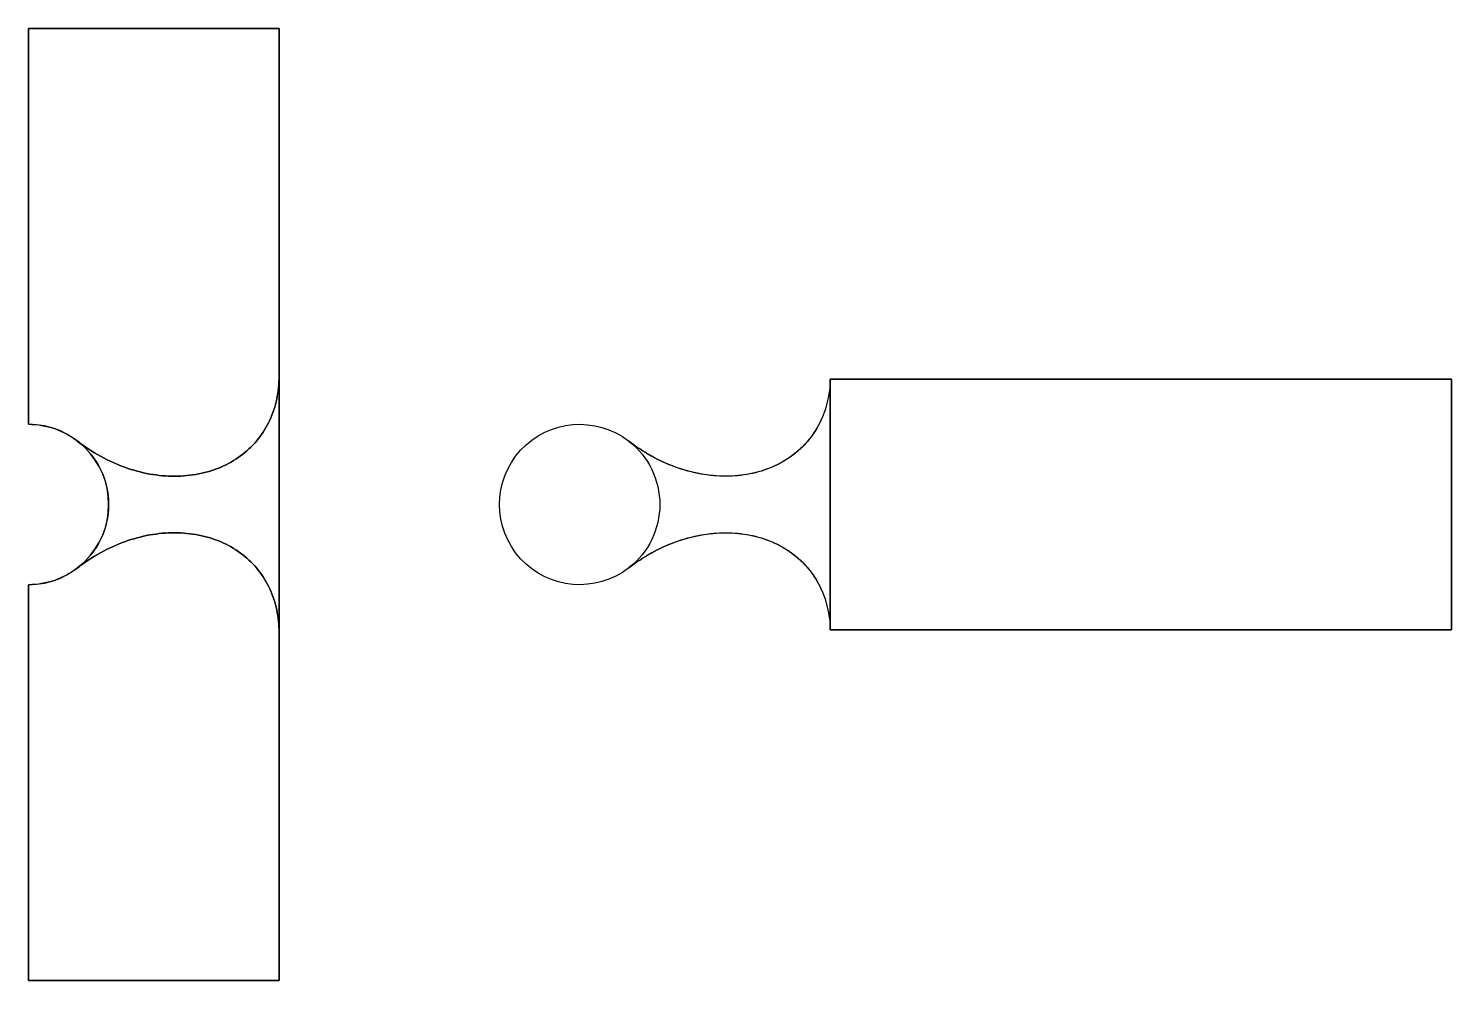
# Model space of a CAD drawing. Extents: x 0 to 284, y 0 to 190.
import ezdxf

# ---------------------------------------------------------------- set-up
doc = ezdxf.new("R2010")
doc.units = 0
doc.layers.add('1', color=7, linetype='CONTINUOUS')

# ---------------------------------------------------------------- blocks, each defined once
blk = doc.blocks.new('*M0')
at = {"layer": '1', "color": 7, "linetype": 'CONTINUOUS'}
for p, q in [((0, 111), (0, 111, 32)), ((0, 111), (0, 111, 32)), ((9.7891, 107.65597, 32), (9.7891, 107.65597, 16)), ((9.78963, 107.65556, 16), (9.78963, 107.65556, 32)), ((9.87957, 107.58547, 32), (9.87957, 107.58547, 16)), ((16, 95), (16, 95, 16)), ((9.87957, 82.41453, 16), (9.87957, 82.41453, 32)), ((9.7891, 82.34403, 16), (9.7891, 82.34403, 32)), ((9.78963, 82.34445, 32), (9.78963, 82.34445, 16)), ((0, 79, 32), (0, 79))]:
    blk.add_line(p, q, dxfattribs=at)
at = {"layer": '1', "color": 7, "linetype": 'CONTINUOUS', "extrusion": (0, 0, -1)}
for centre, start, end in [((0, 95, -32), 90, 127.7211222), ((0, 95, -16), 127.7211222, 127.7235417), ((0, 95, -32), 127.7235417, 128.1318639), ((0, 95, -16), 128.1318639, 231.8681389), ((0, 95, -32), 231.8681389, 232.2764556), ((0, 95, -32), 232.2788778, 270), ((0, 95, -16), 232.2764556, 232.2788778)]:
    blk.add_arc(centre, 16, start, end, dxfattribs=at)
at = {"layer": '1', "color": 7, "linetype": 'CONTINUOUS'}
blk.add_arc((0, 95), 16, 270, 90, dxfattribs=at)
blk = doc.blocks.new('*M1')
at = {"layer": '1', "color": 7, "linetype": 'CONTINUOUS'}
for p, q in [((50, 119.99994), (49.9999, 119.99989)), ((49.9999, 119.99989, 16), (50, 119.99994, 16)), ((49.9999, 119.99989), (49.9999, 119.99989, 16)), ((50, 119.99994), (50, 70.00004)), ((50, 119.99994, 16), (50, 119.99994)), ((45.97907, 108.24214), (45.97907, 108.24214, 16)), ((9.7891, 107.65597), (9.7891, 107.65597, 16)), ((9.7891, 82.34403), (9.7891, 82.34403, 16)), ((49.9999, 70.00011), (49.9999, 70.00011, 16)), ((49.9999, 70.00011), (50, 70.00004)), ((50, 70.00004, 16), (49.9999, 70.00011, 16)), ((50, 70.00004), (50, 70.00004, 16))]:
    blk.add_line(p, q, dxfattribs=at)
at = {"layer": '1', "color": 7, "linetype": 'CONTINUOUS', "extrusion": (0, 0, -1)}
for points in [[(-49.9999, 119.99989, 0.054084), (-49.42877, 115.468983, 0.057502), (-47.915079, 111.308036, 0.059318), (-45.514479, 107.670032, 0.058933), (-42.31523, 104.688724, 0.056481), (-38.434955, 102.473723, 0.052733), (-34.016317, 101.106465, 0.048634), (-29.221769, 100.637218, 0.044907), (-24.227589, 101.083235, 0.041959), (-19.217391, 102.428118, 0.039957), (-14.375379, 104.622421, 0.038948), (-9.879574, 107.585468, 0.038948)], [(-9.789634, 107.655555, 0.000002), (-9.789366, 107.655764, 0.000002), (-9.789099, 107.655973, 0.000002)], [(-9.879574, 82.414532, 0.038948), (-14.375379, 85.377579, 0.039957), (-19.217391, 87.571882, 0.041959), (-24.227589, 88.916765, 0.044907), (-29.221769, 89.362782, 0.048634), (-34.016317, 88.893535, 0.052733), (-38.434955, 87.526277, 0.056481), (-42.31523, 85.311276, 0.058933), (-45.514479, 82.329968, 0.059318), (-47.915079, 78.691964, 0.057502), (-49.42877, 74.531017, 0.054084), (-49.9999, 70.00011, 0.054084)], [(-9.789099, 82.344027, 0.000002), (-9.789366, 82.344236, 0.000002), (-9.789634, 82.344445, 0.000002)]]:
    blk.add_lwpolyline(points, format="xyb", dxfattribs=at)
at = {"layer": '1', "color": 7, "linetype": 'CONTINUOUS'}
for points in [[(9.879574, 107.585468, 0.038948), (14.375379, 104.622421, 0.039957), (19.217391, 102.428118, 0.041959), (24.227589, 101.083235, 0.044907), (29.221769, 100.637218, 0.048634), (34.016317, 101.106465, 0.052733), (38.434955, 102.473723, 0.056481), (42.31523, 104.688724, 0.058933), (45.514479, 107.670032, 0.059318), (47.915079, 111.308036, 0.057502), (49.42877, 115.468983, 0.054084), (49.9999, 119.99989, 0.054084)], [(9.789099, 107.655973, 0.000002), (9.789366, 107.655764, 0.000002), (9.789634, 107.655555, 0.000002)], [(49.9999, 70.00011, 0.054084), (49.42877, 74.531017, 0.057502), (47.915079, 78.691964, 0.059318), (45.514479, 82.329968, 0.058933), (42.31523, 85.311276, 0.056481), (38.434955, 87.526277, 0.052733), (34.016317, 88.893535, 0.048634), (29.221769, 89.362782, 0.044907), (24.227589, 88.916765, 0.041959), (19.217391, 87.571882, 0.039957), (14.375379, 85.377579, 0.038948), (9.879574, 82.414532, 0.038948)], [(9.789634, 82.344445, 0.000002), (9.789366, 82.344236, 0.000002), (9.789099, 82.344027, 0.000002)]]:
    blk.add_lwpolyline(points, format="xyb", dxfattribs=at)
for p in [(9.7891, 107.65597), (9.7891, 107.65597, 16), (9.7891, 82.34403), (9.7891, 82.34403, 16)]:
    blk.add_point(p, dxfattribs=at)
blk = doc.blocks.new('*M2')
at = {"layer": '1', "color": 7, "linetype": 'CONTINUOUS'}
for p, q in [((0, 111, 32), (0, 190, 32)), ((0, 190), (0, 190, 32)), ((0, 190), (0, 111)), ((0, 190, 32), (50, 190, 32)), ((50, 190), (0, 190)), ((50, 0), (50, 190)), ((50, 190), (50, 190, 32)), ((50, 190, 32), (50, 119.99994, 32)), ((0, 0, 32), (0, 79, 32)), ((0, 79), (0, 0)), ((50, 70.00004, 32), (50, 0, 32)), ((50, 0, 32), (0, 0, 32)), ((0, 0), (0, 0, 32)), ((0, 0), (50, 0)), ((50, 0), (50, 0, 32))]:
    blk.add_line(p, q, dxfattribs=at)
blk = doc.blocks.new('*M3')
at = {"layer": '1', "color": 7, "linetype": 'CONTINUOUS'}
for name, p in [('*M2', (0, 0)), ('*M1', (0, 0, 16))]:
    blk.add_blockref(name, p, dxfattribs=at)
blk = doc.blocks.new('*M4')
at = {"layer": '1', "color": 7, "linetype": 'CONTINUOUS'}
for name in ['*M3', '*M0']:
    blk.add_blockref(name, (0, 0), dxfattribs=at)
blk = doc.blocks.new('*M5')
at = {"layer": '1', "color": 7, "linetype": 'CONTINUOUS'}
for p, q in [((9.87957, 107.58547, 16), (9.87957, 107.58547)), ((16, 95), (16, 95, 16)), ((9.87957, 82.41453), (9.87957, 82.41453, 16))]:
    blk.add_line(p, q, dxfattribs=at)
at = {"layer": '1', "color": 7, "linetype": 'CONTINUOUS', "extrusion": (0, 0, -1)}
for centre in [(0, 95, -16), (0, 95)]:
    blk.add_arc(centre, 16, 128.1318639, 231.8681389, dxfattribs=at)
blk = doc.blocks.new('*M6')
at = {"layer": '1', "color": 7, "linetype": 'CONTINUOUS'}
for p, q in [((50, 119.99989), (49.9999, 119.99989)), ((50, 119.99989), (50, 70.00011)), ((49.9999, 70.00011), (50, 70.00011))]:
    blk.add_line(p, q, dxfattribs=at)
at = {"layer": '1', "color": 7, "linetype": 'CONTINUOUS', "extrusion": (0, 0, -1)}
for points in [[(-49.9999, 119.99989, 0.054084), (-49.42877, 115.468983, 0.057502), (-47.915079, 111.308036, 0.059318), (-45.514479, 107.670032, 0.058933), (-42.31523, 104.688724, 0.056481), (-38.434955, 102.473723, 0.052733), (-34.016317, 101.106465, 0.048634), (-29.221769, 100.637218, 0.044907), (-24.227589, 101.083235, 0.041959), (-19.217391, 102.428118, 0.039957), (-14.375379, 104.622421, 0.038948), (-9.879574, 107.585468, 0.038948)], [(-9.789634, 107.655555, 0.000002), (-9.789366, 107.655764, 0.000002), (-9.789099, 107.655973, 0.000002)], [(-9.879574, 82.414532, 0.038948), (-14.375379, 85.377579, 0.039957), (-19.217391, 87.571882, 0.041959), (-24.227589, 88.916765, 0.044907), (-29.221769, 89.362782, 0.048634), (-34.016317, 88.893535, 0.052733), (-38.434955, 87.526277, 0.056481), (-42.31523, 85.311276, 0.058933), (-45.514479, 82.329968, 0.059318), (-47.915079, 78.691964, 0.057502), (-49.42877, 74.531017, 0.054084), (-49.9999, 70.00011, 0.054084)], [(-9.789099, 82.344027, 0.000002), (-9.789366, 82.344236, 0.000002), (-9.789634, 82.344445, 0.000002)]]:
    blk.add_lwpolyline(points, format="xyb", dxfattribs=at)
for start, end in [(127.72113611, 127.72354167), (232.27645556, 232.27886389)]:
    blk.add_arc((0, 95), 16, start, end, dxfattribs=at)
at = {"layer": '1', "color": 7, "linetype": 'CONTINUOUS'}
for p in [(9.7891, 107.65597), (9.7891, 82.34403)]:
    blk.add_point(p, dxfattribs=at)
blk = doc.blocks.new('*M7')
at = {"layer": '1', "color": 7, "linetype": 'CONTINUOUS'}
for p, q in [((50, 119.99989), (50, 119.99989, 16)), ((50, 70.00011), (50, 119.99989)), ((50, 70.00011, 16), (50, 70.00011))]:
    blk.add_line(p, q, dxfattribs=at)
blk = doc.blocks.new('*M8')
at = {"layer": '1', "color": 7, "linetype": 'CONTINUOUS'}
for name, p in [('*M6', (0, 0, 16)), ('*M7', (0, 0))]:
    blk.add_blockref(name, p, dxfattribs=at)
blk = doc.blocks.new('*M9')
at = {"layer": '1', "color": 7, "linetype": 'CONTINUOUS'}
for name in ['*M8', '*M5']:
    blk.add_blockref(name, (0, 0), dxfattribs=at)
blk = doc.blocks.new('*M10')
at = {"layer": '1', "color": 7, "linetype": 'CONTINUOUS'}
for p, q in [((49.9999, 119.99989, 16), (49.9999, 119.99989, 32)), ((49.9999, 119.99989, 32), (174, 119.99989, 32)), ((174, 119.99989), (50, 119.99989)), ((174, 69.99989), (174, 119.99989)), ((174, 119.99989, 32), (174, 69.99989, 32)), ((174, 119.99989), (174, 119.99989, 32)), ((0, 111), (0, 111, 32)), ((45.97907, 108.24213, 16), (45.97907, 108.24213, 32)), ((9.7891, 107.65597, 16), (9.7891, 107.65597, 32)), ((9.7891, 107.65597, 32), (9.7891, 107.65597, 16)), ((9.78963, 107.65556), (9.78963, 107.65556, 16)), ((9.83457, 107.62048), (9.83457, 107.62048, 32)), ((-16, 95), (-16, 95, 32)), ((9.7891, 82.34403, 16), (9.7891, 82.34403, 32)), ((9.7891, 82.34403, 16), (9.7891, 82.34403, 32)), ((9.78963, 82.34445, 16), (9.78963, 82.34445)), ((0, 79), (0, 79, 32)), ((49.9999, 70.00011, 32), (49.9999, 70.00011, 16)), ((174, 69.99989, 32), (49.9999, 70.00011, 32)), ((50, 70.00011), (174, 69.99989)), ((174, 69.99989), (174, 69.99989, 32))]:
    blk.add_line(p, q, dxfattribs=at)
at = {"layer": '1', "color": 7, "linetype": 'CONTINUOUS', "extrusion": (0, 0, -1)}
for points in [[(-49.9999, 119.99989, 0.054193), (-49.426744, 115.460542, 0.057621), (-47.90747, 111.292892, 0.059436), (-45.49815, 107.650758, 0.059037), (-42.287708, 104.668561, 0.056561), (-38.394632, 102.456368, 0.052792), (-33.962607, 101.095824, 0.048678), (-29.155206, 100.637144, 0.044945), (-24.14986, 101.097257, 0.041999), (-19.131303, 102.459181, 0.040007), (-14.284758, 104.672651, 0.039013), (-9.789099, 107.655973, 0.039013)], [(-9.879574, 107.585468, 0.000409), (-9.834575, 107.620475, 0.000409), (-9.789633, 107.655556, 0.000409)], [(-9.789099, 82.344027, 0.039013), (-14.284758, 85.327349, 0.040007), (-19.131303, 87.540819, 0.041999), (-24.14986, 88.902743, 0.044945), (-29.155206, 89.362856, 0.048678), (-33.962607, 88.904176, 0.052792), (-38.394632, 87.543632, 0.056561), (-42.287708, 85.331439, 0.059037), (-45.49815, 82.349242, 0.059436), (-47.90747, 78.707108, 0.057621), (-49.426744, 74.539458, 0.054193), (-49.9999, 70.00011, 0.054193)], [(-9.789634, 82.344445, 0.000409), (-9.834575, 82.379525, 0.000409), (-9.879574, 82.414532, 0.000409)]]:
    blk.add_lwpolyline(points, format="xyb", dxfattribs=at)
for centre, start, end in [((0, 95), 232.27645556, 127.72354167), ((0, 95, -32), 232.27886389, 127.72113611)]:
    blk.add_arc(centre, 16, start, end, dxfattribs=at)
at = {"layer": '1', "color": 7, "linetype": 'CONTINUOUS'}
for p in [(9.7891, 107.65597, 32), (9.7891, 82.34403, 32)]:
    blk.add_point(p, dxfattribs=at)
blk = doc.blocks.new('*M11')
at = {"layer": '1', "color": 7, "linetype": 'CONTINUOUS'}
for name in ['*M10', '*M9']:
    blk.add_blockref(name, (0, 0), dxfattribs=at)

msp = doc.modelspace()

# ---------------------------------------------------------------- block references
at = {"layer": '1', "color": 7, "linetype": 'CONTINUOUS'}
for name, p in [('*M4', (0, 0)), ('*M11', (110, 0))]:
    msp.add_blockref(name, p, dxfattribs=at)

doc.saveas('drawing.dxf')
